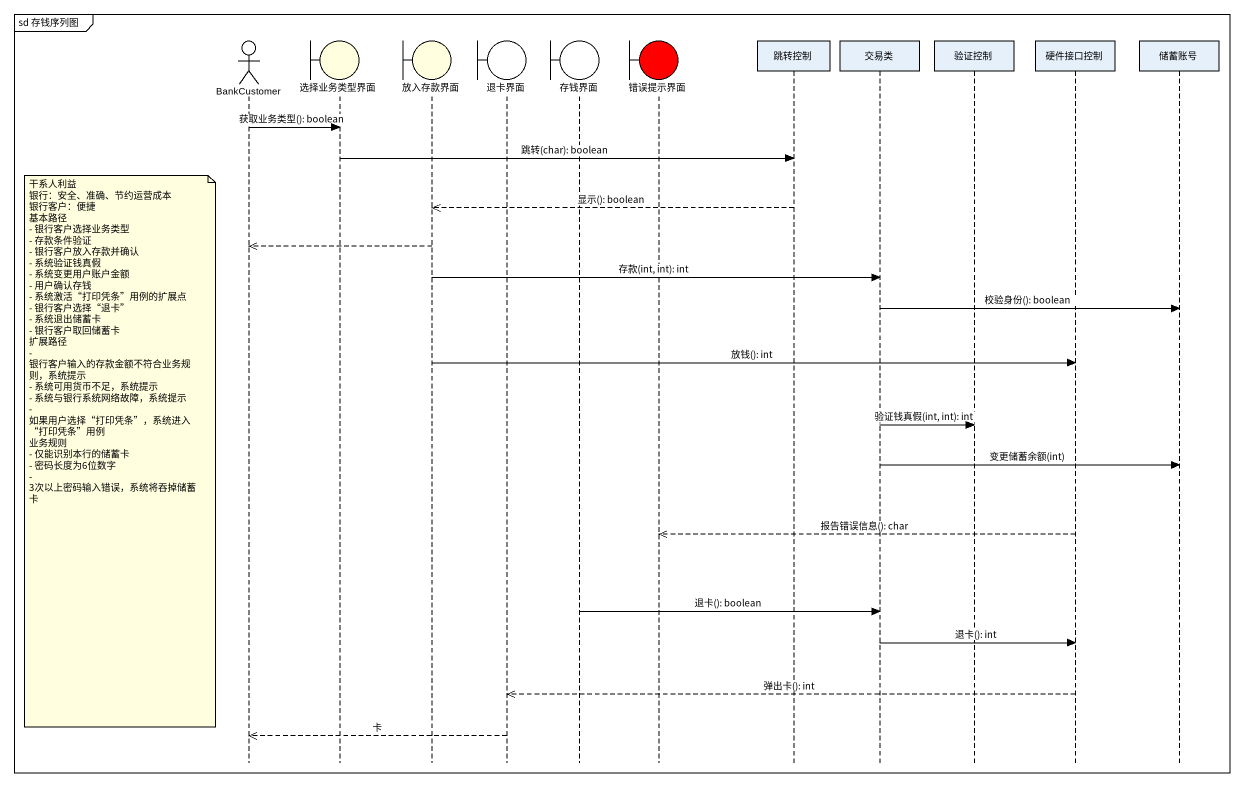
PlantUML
@startuml
mainframe sd 存钱序列图
hide footbox
actor BankCustomer
boundary 选择业务类型界面 #FFFFE0
boundary 放入存款界面 #FFFFE0
boundary 退卡界面
boundary 存钱界面
boundary 错误提示界面 #FF0000
participant 跳转控制
participant 交易类
participant 验证控制
participant 硬件接口控制
participant 储蓄账号

BankCustomer -> 选择业务类型界面 : 获取业务类型(): boolean
选择业务类型界面 -> 跳转控制 : 跳转(char): boolean
跳转控制 -->> 放入存款界面 : 显示(): boolean
放入存款界面 -->> BankCustomer
放入存款界面 -> 交易类 : 存款(int, int): int
交易类 -> 储蓄账号 : 校验身份(): boolean
放入存款界面 -> 硬件接口控制 : 放钱(): int
交易类 -> 验证控制 : 验证钱真假(int, int): int
note left of BankCustomer
  干系人利益
  银行：安全、准确、节约运营成本
  银行客户：便捷
  基本路径
  - 银行客户选择业务类型
  - 存款条件验证
  - 银行客户放入存款并确认
  - 系统验证钱真假
  - 系统变更用户账户金额
  - 用户确认存钱
  - 系统激活“打印凭条”用例的扩展点
  - 银行客户选择“退卡”
  - 系统退出储蓄卡
  - 银行客户取回储蓄卡
  扩展路径
  - 银行客户输入的存款金额不符合业务规则，系统提示
  - 系统可用货币不足，系统提示
  - 系统与银行系统网络故障，系统提示
  - 如果用户选择“打印凭条”，系统进入“打印凭条”用例
  业务规则
  - 仅能识别本行的储蓄卡
  - 密码长度为6位数字
  - 3次以上密码输入错误，系统将吞掉储蓄卡
end note
交易类 -> 储蓄账号 : 变更储蓄余额(int)
硬件接口控制 -->> 错误提示界面 : 报告错误信息(): char
存钱界面 -> 交易类 : 退卡(): boolean
交易类 -> 硬件接口控制 : 退卡(): int
硬件接口控制 -->> 退卡界面 : 弹出卡(): int
退卡界面 -->> BankCustomer : 卡
@enduml
